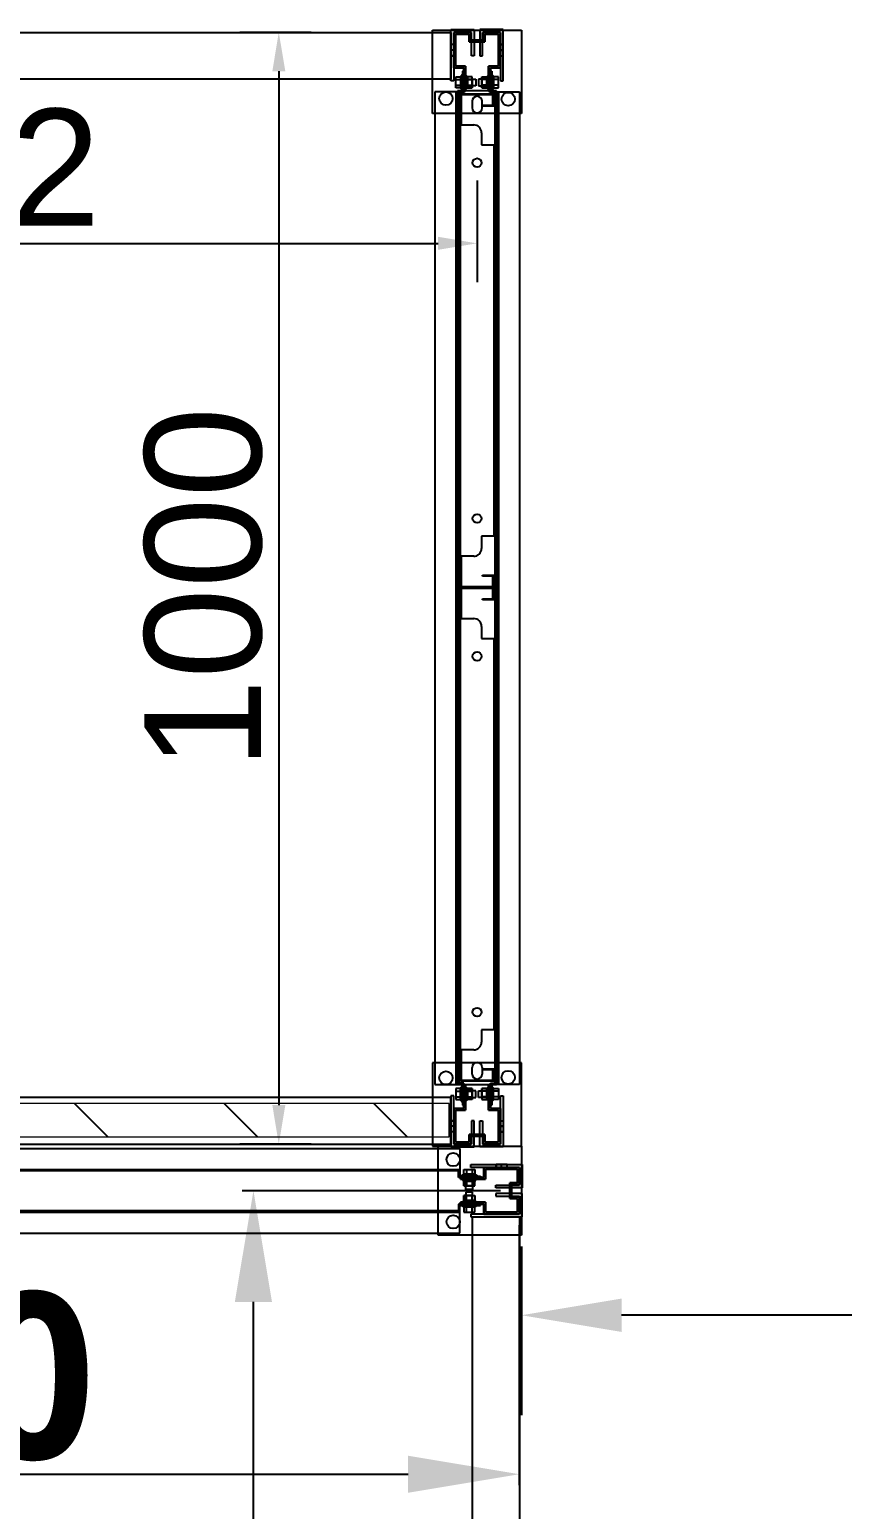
# Model space of a CAD drawing. Header units: millimetres. Extents: x 15382 to 37298, y 7351 to 31127.
# Drawn here: x 29121 to 29852, y 23064 to 24395 of the extents above; entities that cross this region are included whole.
import ezdxf

# ---------------------------------------------------------------- set-up
doc = ezdxf.new("R2010")
doc.units = ezdxf.units.MM
doc.layers.add('10', color=40, linetype='Continuous', lineweight=0)
for name, color, linetype in [('111', 7, 'Continuous'), ('113', 3, 'Continuous'), ('114', 6, 'Continuous'), ('115', 30, 'Continuous'), ('116', 12, 'Continuous'), ('444-2', 5, 'Continuous'), ('544-1', 40, 'Continuous'), ('6', 7, 'Continuous'), ('M40', 3, 'Continuous'), ('M6', 7, 'Continuous'), ('标注', 7, 'Continuous'), ('標註', 252, 'Continuous')]:
    doc.layers.add(name, color=color, linetype=linetype)
doc.styles.get("Standard").update_dxf_attribs({"font": 'arial.ttf'})
doc.styles.add('黑體', font='')
doc.styles.get('黑體').set_extended_font_data('Microsoft JhengHei', bold=True)
doc.dimstyles.new('ISO-25', dxfattribs={"dimtxt": 2.5, "dimasz": 2.5, "dimexe": 1.25, "dimexo": 0.625, "dimtad": 1, "dimtxsty": 'Standard', "dimcen": 2.5, "dimadec": 0, "dimazin": 0, "dimtfac": 1, "dimtmove": 0, "dimatfit": 3, "dimfxl": 1, "dimarcsym": 0})

# ---------------------------------------------------------------- blocks, each defined once
blk = doc.blocks.new('*D52')
at = {"layer": 'Defpoints', "color": 0, "transparency": 16777216}
for p in [(28361, 23329.6), (29561, 23329.6), (29561, 23095.6)]:
    blk.add_point(p, dxfattribs=at)
at = {"layer": '標註', "color": 0, "lineweight": -2, "transparency": 16777216}
for p, q in [((28361, 23319.6), (28361, 23085.6)), ((29561, 23319.6), (29561, 23085.6)), ((28461, 23095.6), (29461, 23095.6))]:
    blk.add_line(p, q, dxfattribs=at)
at = {"layer": '標註', "color": 0, "transparency": 16777216}
for points in [[(28461, 23112.2), (28461, 23078.9), (28361, 23095.6)], [(29461, 23112.2), (29461, 23078.9), (29561, 23095.6)]]:
    blk.add_solid(points, dxfattribs=at)
at = {"layer": '標註', "color": 251, "transparency": 16777216, "insert": (28956.4, 23183.3), "char_height": 150, "attachment_point": 5, "style": '黑體'}
blk.add_mtext('1200', dxfattribs=at)
blk = doc.blocks.new('*D53')
at = {"layer": 'Defpoints', "color": 0, "transparency": 16777216}
for p in [(29321.9, 23350.6), (29554, 23350.6), (29554, 21558.6)]:
    blk.add_point(p, dxfattribs=at)
at = {"layer": '標註', "color": 0, "lineweight": -2, "transparency": 16777216}
for p, q in [((29544, 23350.6), (29311.9, 23350.6)), ((29321.9, 21658.6), (29321.9, 23250.6)), ((29544, 21558.6), (29311.9, 21558.6))]:
    blk.add_line(p, q, dxfattribs=at)
at = {"layer": '標註', "color": 0, "transparency": 16777216}
for points in [[(29305.2, 23250.6), (29338.6, 23250.6), (29321.9, 23350.6)], [(29305.2, 21658.6), (29338.6, 21658.6), (29321.9, 21558.6)]]:
    blk.add_solid(points, dxfattribs=at)
at = {"layer": '標註', "color": 251, "transparency": 16777216, "insert": (29234.1, 22503.6), "char_height": 150, "attachment_point": 5, "rotation": 90, "style": '黑體'}
blk.add_mtext('1792', dxfattribs=at)
blk = doc.blocks.new('*D119')
at = {"layer": 'Defpoints', "color": 0, "transparency": 16777216}
for p in [(29380.9, 24392.6), (29344.7, 23392.6), (29380.9, 23392.6)]:
    blk.add_point(p, dxfattribs=at)
at = {"layer": '標註', "color": 0, "lineweight": -2, "transparency": 16777216}
for p, q in [((29373.9, 24392.6), (29309.7, 24392.6)), ((29344.7, 24357.6), (29344.7, 23427.6)), ((29373.9, 23392.6), (29309.7, 23392.6))]:
    blk.add_line(p, q, dxfattribs=at)
at = {"layer": '標註', "color": 0, "transparency": 16777216}
for points in [[(29338.9, 24357.6), (29350.6, 24357.6), (29344.7, 24392.6)], [(29338.9, 23427.6), (29350.6, 23427.6), (29344.7, 23392.6)]]:
    blk.add_solid(points, dxfattribs=at)
at = {"layer": '標註', "color": 0, "transparency": 16777216, "insert": (29277.1, 23892.6), "char_height": 105, "attachment_point": 5, "rotation": 90}
blk.add_mtext('1000', dxfattribs=at)
blk = doc.blocks.new('*D120')
at = {"layer": 'Defpoints', "color": 0, "transparency": 16777216}
for p in [(28601, 24266.4), (29523, 24266.4), (29523, 24202.8)]:
    blk.add_point(p, dxfattribs=at)
at = {"layer": '標註', "color": 0, "lineweight": -2, "transparency": 16777216}
for p, q in [((28601, 24259.4), (28601, 24167.8)), ((29523, 24259.4), (29523, 24167.8)), ((28636, 24202.8), (29488, 24202.8))]:
    blk.add_line(p, q, dxfattribs=at)
at = {"layer": '標註', "color": 0, "transparency": 16777216}
for points in [[(28636, 24208.7), (28636, 24197), (28601, 24202.8)], [(29488, 24208.7), (29488, 24197), (29523, 24202.8)]]:
    blk.add_solid(points, dxfattribs=at)
at = {"layer": '標註', "color": 0, "transparency": 16777216, "insert": (29062, 24270.5), "char_height": 105, "attachment_point": 5}
blk.add_mtext('922', dxfattribs=at)

msp = doc.modelspace()

# ---------------------------------------------------------------- linework, layer by layer
at = {"layer": '10'}
for p, q in [((29498.049, 23429.065), (28628.049, 23429.065)), ((29498.049, 23399.065), (29498.049, 23429.065)), ((28628.049, 23399.065), (29498.049, 23399.065))]:
    msp.add_line(p, q, dxfattribs=at)
at = {"layer": '111'}
for p, q in [((29540.649, 24340.065), (29505.449, 24340.065)), ((29505.449, 24340.065), (29505.449, 23446.065)), ((29523.049, 24335.065), (29523.049, 24335.065)), ((29540.649, 23446.065), (29540.649, 24340.065)), ((29518.549, 24330.565), (29518.549, 24324.565)), ((29523.049, 24320.065), (29523.049, 24320.065)), ((29527.549, 24324.565), (29527.549, 24330.565)), ((29518.549, 23455.565), (29518.549, 23461.565)), ((29523.049, 23466.065), (29523.049, 23466.065)), ((29527.549, 23461.565), (29527.549, 23455.565)), ((29505.449, 23446.065), (29540.649, 23446.065)), ((29523.049, 23451.065), (29523.049, 23451.065))]:
    msp.add_line(p, q, dxfattribs=at)
for centre, start, end in [((29523.049, 24330.565), 90, 180), ((29523.049, 24330.565), 0, 90), ((29523.049, 24324.565), 180, 270), ((29523.049, 24324.565), 270, 0), ((29523.049, 23461.565), 90, 180), ((29523.049, 23455.565), 180, 270), ((29523.049, 23461.565), 0, 90), ((29523.049, 23455.565), 270, 0)]:
    msp.add_arc(centre, 4.5, start, end, dxfattribs=at)
at = {"layer": '113'}
for p, q in [((29483.049, 24319.565), (29483.049, 24394.565)), ((29483.049, 24394.565), (29563.049, 24394.565)), ((29563.049, 24394.565), (29563.049, 24319.565)), ((29563.049, 24319.565), (29483.049, 24319.565)), ((29563.049, 23465.565), (29483.049, 23465.565)), ((29483.049, 23465.565), (29483.049, 23390.565)), ((29563.049, 23390.565), (29563.049, 23465.565)), ((29483.049, 23390.565), (29563.049, 23390.565)), ((29488.049, 23310.565), (29488.049, 23390.565)), ((29488.049, 23390.565), (29563.049, 23390.565)), ((29563.049, 23390.565), (29563.049, 23310.565)), ((29563.049, 23310.565), (29488.049, 23310.565))]:
    msp.add_line(p, q, dxfattribs=at)
at = {"layer": '113', "lineweight": -3}
for centre in [(29495.049, 24333.065), (29551.049, 24332.565), (29495.049, 23452.065), (29551.049, 23452.565), (29501.549, 23378.565), (29501.549, 23322.565)]:
    msp.add_circle(centre, 6, dxfattribs=at)
at = {"layer": '114'}
for points in [[(29499.549, 24350.565), (28624.549, 24350.565), (28624.549, 24392.565), (29499.549, 24392.565)], [(29499.549, 23434.565), (28624.549, 23434.565), (28624.549, 23392.565), (29499.549, 23392.565)], [(29519.049, 21582.065), (29519.049, 23327.065), (29561.049, 23327.065), (29561.049, 21582.065)]]:
    msp.add_lwpolyline(points, close=True, dxfattribs=at)
at = {"layer": '115'}
for p, q in [((29511.049, 24357.565), (29509.849, 24357.565)), ((29509.849, 24357.565), (29509.849, 24339.065)), ((29511.049, 24357.565), (29509.849, 24357.565)), ((29509.849, 24357.565), (29509.849, 24339.065)), ((29511.049, 24337.865), (29511.049, 24357.565)), ((29511.049, 24337.865), (29511.049, 24357.565)), ((29535.049, 24337.865), (29535.049, 24357.565)), ((29535.049, 24357.565), (29536.249, 24357.565)), ((29535.049, 24337.865), (29535.049, 24357.565)), ((29535.049, 24357.565), (29536.249, 24357.565)), ((29536.249, 24357.565), (29536.249, 24339.065)), ((29536.249, 24357.565), (29536.249, 24339.065)), ((29509.849, 24339.065), (29485.049, 24339.065)), ((29485.049, 24339.065), (29485.049, 23446.065)), ((29509.849, 24339.065), (29503.849, 24339.065)), ((29503.849, 24339.065), (29503.849, 23446.065)), ((29505.049, 23447.265), (29505.049, 24337.865)), ((29505.049, 24337.865), (29511.049, 24337.865)), ((29505.049, 23447.265), (29505.049, 24337.865)), ((29505.049, 24337.865), (29511.049, 24337.865)), ((29541.049, 24337.865), (29535.049, 24337.865)), ((29541.049, 24337.865), (29535.049, 24337.865)), ((29536.249, 24339.065), (29542.249, 24339.065)), ((29536.249, 24339.065), (29561.049, 24339.065)), ((29541.049, 23447.265), (29541.049, 24337.865)), ((29541.049, 23447.265), (29541.049, 24337.865)), ((29542.249, 24339.065), (29542.249, 23446.065)), ((29561.049, 24339.065), (29561.049, 23446.065)), ((29485.049, 23446.065), (29509.849, 23446.065)), ((29503.849, 23446.065), (29509.849, 23446.065)), ((29511.049, 23447.265), (29505.049, 23447.265)), ((29511.049, 23447.265), (29505.049, 23447.265)), ((29509.849, 23446.065), (29509.849, 23427.565)), ((29509.849, 23446.065), (29509.849, 23427.565)), ((29511.049, 23427.565), (29511.049, 23447.265)), ((29511.049, 23427.565), (29511.049, 23447.265)), ((29535.049, 23427.565), (29535.049, 23447.265)), ((29535.049, 23447.265), (29541.049, 23447.265)), ((29535.049, 23427.565), (29535.049, 23447.265)), ((29535.049, 23447.265), (29541.049, 23447.265)), ((29536.249, 23446.065), (29536.249, 23427.565)), ((29542.249, 23446.065), (29536.249, 23446.065)), ((29536.249, 23446.065), (29536.249, 23427.565)), ((29561.049, 23446.065), (29536.249, 23446.065)), ((29509.849, 23427.565), (29511.049, 23427.565)), ((29509.849, 23427.565), (29511.049, 23427.565)), ((29536.249, 23427.565), (29535.049, 23427.565)), ((29536.249, 23427.565), (29535.049, 23427.565)), ((28414.549, 23388.565), (29507.549, 23388.565)), ((29507.549, 23388.565), (29507.549, 23363.765)), ((28414.549, 23369.765), (29507.549, 23369.765)), ((29506.349, 23368.565), (28415.749, 23368.565)), ((29506.349, 23368.565), (28415.749, 23368.565)), ((29506.349, 23362.565), (29506.349, 23368.565)), ((29506.349, 23362.565), (29506.349, 23368.565)), ((29526.049, 23362.565), (29506.349, 23362.565)), ((29526.049, 23362.565), (29506.349, 23362.565)), ((29507.549, 23369.765), (29507.549, 23363.765)), ((29507.549, 23363.765), (29526.049, 23363.765)), ((29507.549, 23363.765), (29526.049, 23363.765)), ((29526.049, 23363.765), (29526.049, 23362.565)), ((29526.049, 23363.765), (29526.049, 23362.565)), ((29526.049, 23338.565), (29506.349, 23338.565)), ((29506.349, 23338.565), (29506.349, 23332.565)), ((29526.049, 23338.565), (29506.349, 23338.565)), ((29506.349, 23338.565), (29506.349, 23332.565)), ((29507.549, 23337.365), (29526.049, 23337.365)), ((29507.549, 23331.365), (29507.549, 23337.365)), ((29507.549, 23337.365), (29526.049, 23337.365)), ((29507.549, 23312.565), (29507.549, 23337.365)), ((29526.049, 23337.365), (29526.049, 23338.565)), ((29526.049, 23337.365), (29526.049, 23338.565)), ((28414.549, 23331.365), (29507.549, 23331.365)), ((29506.349, 23332.565), (28415.749, 23332.565)), ((29506.349, 23332.565), (28415.749, 23332.565)), ((28414.549, 23312.565), (29507.549, 23312.565))]:
    msp.add_line(p, q, dxfattribs=at)
at = {"layer": '115', "lineweight": -3}
for p, q in [((29509.849, 24351.065), (29509.849, 24344.065)), ((29511.049, 24351.065), (29509.849, 24351.065)), ((29509.849, 24347.565), (29509.849, 24344.065)), ((29511.049, 24347.565), (29509.849, 24347.565)), ((29511.049, 24344.065), (29511.049, 24351.065)), ((29511.049, 24344.065), (29511.049, 24347.565)), ((29535.049, 24344.065), (29535.049, 24351.065)), ((29535.049, 24351.065), (29536.249, 24351.065)), ((29535.049, 24344.065), (29535.049, 24347.565)), ((29535.049, 24347.565), (29536.249, 24347.565)), ((29536.249, 24351.065), (29536.249, 24344.065)), ((29536.249, 24347.565), (29536.249, 24344.065)), ((29509.849, 24344.065), (29511.049, 24344.065)), ((29509.849, 24344.065), (29511.049, 24344.065)), ((29536.249, 24344.065), (29535.049, 24344.065)), ((29536.249, 24344.065), (29535.049, 24344.065)), ((29509.849, 23434.065), (29509.849, 23441.065)), ((29509.849, 23441.065), (29511.049, 23441.065)), ((29509.849, 23437.565), (29509.849, 23441.065)), ((29509.849, 23441.065), (29511.049, 23441.065)), ((29511.049, 23437.565), (29509.849, 23437.565)), ((29511.049, 23434.065), (29509.849, 23434.065)), ((29511.049, 23441.065), (29511.049, 23434.065)), ((29511.049, 23441.065), (29511.049, 23437.565)), ((29536.249, 23441.065), (29535.049, 23441.065)), ((29535.049, 23441.065), (29535.049, 23434.065)), ((29536.249, 23441.065), (29535.049, 23441.065)), ((29535.049, 23441.065), (29535.049, 23437.565)), ((29535.049, 23437.565), (29536.249, 23437.565)), ((29535.049, 23434.065), (29536.249, 23434.065)), ((29536.249, 23434.065), (29536.249, 23441.065)), ((29536.249, 23437.565), (29536.249, 23441.065)), ((29519.549, 23363.765), (29512.549, 23363.765)), ((29512.549, 23363.765), (29512.549, 23362.565)), ((29516.049, 23363.765), (29512.549, 23363.765)), ((29512.549, 23363.765), (29512.549, 23362.565)), ((29512.549, 23362.565), (29519.549, 23362.565)), ((29512.549, 23362.565), (29516.049, 23362.565)), ((29516.049, 23362.565), (29516.049, 23363.765)), ((29519.549, 23362.565), (29519.549, 23363.765)), ((29512.549, 23337.365), (29512.549, 23338.565)), ((29512.549, 23338.565), (29519.549, 23338.565)), ((29512.549, 23337.365), (29512.549, 23338.565)), ((29512.549, 23338.565), (29516.049, 23338.565)), ((29519.549, 23337.365), (29512.549, 23337.365)), ((29516.049, 23337.365), (29512.549, 23337.365)), ((29516.049, 23338.565), (29516.049, 23337.365)), ((29519.549, 23338.565), (29519.549, 23337.365))]:
    msp.add_line(p, q, dxfattribs=at)
at = {"layer": '116'}
for p, q in [((29499.549, 24349.065), (29499.549, 24395.065)), ((29499.549, 24395.065), (29519.049, 24395.065)), ((29518.049, 24392.565), (29502.049, 24392.565)), ((29502.049, 24392.565), (29502.049, 24349.065)), ((29518.049, 24395.065), (29520.549, 24395.065)), ((29518.049, 24371.565), (29518.049, 24392.565)), ((29520.549, 24395.065), (29520.549, 24371.565)), ((29528.049, 24395.065), (29525.549, 24395.065)), ((29525.549, 24395.065), (29525.549, 24371.565)), ((29546.549, 24395.065), (29527.049, 24395.065)), ((29528.049, 24371.565), (29528.049, 24392.565)), ((29528.049, 24392.565), (29544.049, 24392.565)), ((29544.049, 24392.565), (29544.049, 24349.065)), ((29546.549, 24349.065), (29546.549, 24395.065)), ((29502.049, 24381.543), (29499.549, 24381.543)), ((29502.049, 24376.565), (29499.549, 24376.565)), ((29544.049, 24381.543), (29546.549, 24381.543)), ((29544.049, 24376.565), (29546.549, 24376.565)), ((29502.049, 24371.587), (29499.549, 24371.587)), ((29520.549, 24371.565), (29518.049, 24371.565)), ((29525.549, 24371.565), (29528.049, 24371.565)), ((29544.049, 24371.587), (29546.549, 24371.587)), ((29502.049, 24349.065), (29499.549, 24349.065)), ((29544.049, 24349.065), (29546.549, 24349.065)), ((29502.049, 23436.065), (29499.549, 23436.065)), ((29499.549, 23436.065), (29499.549, 23390.065)), ((29502.049, 23392.565), (29502.049, 23436.065)), ((29544.049, 23392.565), (29544.049, 23436.065)), ((29544.049, 23436.065), (29546.549, 23436.065)), ((29546.549, 23436.065), (29546.549, 23390.065)), ((29502.049, 23413.543), (29499.549, 23413.543)), ((29502.049, 23408.565), (29499.549, 23408.565)), ((29502.049, 23403.587), (29499.549, 23403.587)), ((29520.549, 23413.565), (29518.049, 23413.565)), ((29518.049, 23413.565), (29518.049, 23392.565)), ((29520.549, 23390.065), (29520.549, 23413.565)), ((29525.549, 23390.065), (29525.549, 23413.565)), ((29525.549, 23413.565), (29528.049, 23413.565)), ((29528.049, 23413.565), (29528.049, 23392.565)), ((29544.049, 23413.543), (29546.549, 23413.543)), ((29544.049, 23408.565), (29546.549, 23408.565)), ((29544.049, 23403.587), (29546.549, 23403.587)), ((29499.549, 23390.065), (29519.049, 23390.065)), ((29518.049, 23392.565), (29502.049, 23392.565)), ((29518.049, 23390.065), (29520.549, 23390.065)), ((29528.049, 23390.065), (29525.549, 23390.065)), ((29546.549, 23390.065), (29527.049, 23390.065)), ((29528.049, 23392.565), (29544.049, 23392.565)), ((29517.549, 23371.565), (29517.549, 23374.065)), ((29517.549, 23374.065), (29563.549, 23374.065)), ((29561.049, 23371.565), (29517.549, 23371.565)), ((29540.071, 23371.565), (29540.071, 23374.065)), ((29545.049, 23371.565), (29545.049, 23374.065)), ((29550.027, 23371.565), (29550.027, 23374.065)), ((29561.049, 23355.565), (29561.049, 23371.565)), ((29563.549, 23374.065), (29563.549, 23354.565)), ((29540.049, 23353.065), (29540.049, 23355.565)), ((29540.049, 23355.565), (29561.049, 23355.565)), ((29563.549, 23353.065), (29540.049, 23353.065)), ((29563.549, 23348.065), (29540.049, 23348.065)), ((29540.049, 23348.065), (29540.049, 23345.565)), ((29563.549, 23355.565), (29563.549, 23353.065)), ((29563.549, 23345.565), (29563.549, 23348.065)), ((29540.049, 23345.565), (29561.049, 23345.565)), ((29561.049, 23345.565), (29561.049, 23329.565)), ((29563.549, 23327.065), (29563.549, 23346.565)), ((29561.049, 23329.565), (29517.549, 23329.565)), ((29517.549, 23329.565), (29517.549, 23327.065)), ((29517.549, 23327.065), (29563.549, 23327.065))]:
    msp.add_line(p, q, dxfattribs=at)
at = {"layer": '116', "lineweight": -3}
for p, q in [((29499.549, 24381.543), (29499.549, 24371.587)), ((29502.049, 24381.543), (29499.549, 24381.543)), ((29499.549, 24376.565), (29499.549, 24371.587)), ((29502.049, 24376.565), (29499.549, 24376.565)), ((29502.049, 24371.587), (29502.049, 24381.543)), ((29502.049, 24371.587), (29502.049, 24376.565)), ((29544.049, 24381.543), (29544.049, 24371.587)), ((29546.549, 24381.543), (29544.049, 24381.543)), ((29544.049, 24376.565), (29544.049, 24371.587)), ((29546.549, 24376.565), (29544.049, 24376.565)), ((29546.549, 24371.587), (29546.549, 24381.543)), ((29546.549, 24371.587), (29546.549, 24376.565)), ((29499.549, 24371.587), (29502.049, 24371.587)), ((29499.549, 24371.587), (29502.049, 24371.587)), ((29544.049, 24371.587), (29546.549, 24371.587)), ((29544.049, 24371.587), (29546.549, 24371.587)), ((29499.549, 23403.587), (29499.549, 23413.543)), ((29499.549, 23413.543), (29502.049, 23413.543)), ((29499.549, 23408.565), (29499.549, 23413.543)), ((29499.549, 23413.543), (29502.049, 23413.543)), ((29502.049, 23408.565), (29499.549, 23408.565)), ((29502.049, 23403.587), (29499.549, 23403.587)), ((29502.049, 23413.543), (29502.049, 23403.587)), ((29502.049, 23413.543), (29502.049, 23408.565)), ((29544.049, 23408.565), (29544.049, 23413.543)), ((29544.049, 23413.543), (29546.549, 23413.543)), ((29544.049, 23403.587), (29544.049, 23413.543)), ((29544.049, 23413.543), (29546.549, 23413.543)), ((29546.549, 23408.565), (29544.049, 23408.565)), ((29546.549, 23403.587), (29544.049, 23403.587)), ((29546.549, 23413.543), (29546.549, 23408.565)), ((29546.549, 23413.543), (29546.549, 23403.587)), ((29550.027, 23374.065), (29540.071, 23374.065)), ((29540.071, 23374.065), (29540.071, 23371.565)), ((29545.049, 23374.065), (29540.071, 23374.065)), ((29540.071, 23374.065), (29540.071, 23371.565)), ((29540.071, 23371.565), (29550.027, 23371.565)), ((29540.071, 23371.565), (29545.049, 23371.565)), ((29545.049, 23371.565), (29545.049, 23374.065)), ((29550.027, 23371.565), (29550.027, 23374.065))]:
    msp.add_line(p, q, dxfattribs=at)
at = {"layer": '444-2'}
for p, q in [((29508.049, 23893.265), (29508.049, 24337.265)), ((29508.049, 24337.265), (29538.049, 24337.265)), ((29537.249, 24336.465), (29508.849, 24336.465)), ((29508.849, 24336.465), (29508.849, 24309.265)), ((29537.249, 24327.065), (29537.249, 24336.465)), ((29538.049, 24337.265), (29538.049, 24326.265)), ((29528.049, 24326.265), (29528.049, 24327.065)), ((29528.049, 24327.065), (29537.249, 24327.065)), ((29538.049, 24326.265), (29528.049, 24326.265)), ((29508.849, 24309.265), (29520.049, 24309.265)), ((29527.049, 24302.265), (29527.049, 24291.265)), ((29527.049, 24291.265), (29538.049, 24291.265)), ((29538.049, 24291.265), (29538.049, 23939.265)), ((29538.049, 23939.265), (29527.049, 23939.265)), ((29527.049, 23939.265), (29527.049, 23928.265)), ((29520.049, 23921.265), (29508.849, 23921.265)), ((29508.849, 23921.265), (29508.849, 23894.065)), ((29508.049, 23893.265), (29508.049, 23894.065)), ((29508.849, 23894.065), (29537.249, 23894.065)), ((29528.049, 23903.465), (29528.049, 23904.265)), ((29528.049, 23904.265), (29538.049, 23904.265)), ((29537.249, 23903.465), (29528.049, 23903.465)), ((29537.249, 23894.065), (29537.249, 23903.465)), ((29538.049, 23904.265), (29538.049, 23893.265)), ((29508.049, 23449.265), (29508.049, 23893.265)), ((29508.049, 23893.265), (29538.049, 23893.265)), ((29508.849, 23893.265), (29508.049, 23893.265)), ((29538.049, 23893.265), (29508.049, 23893.265)), ((29537.249, 23892.465), (29508.849, 23892.465)), ((29508.849, 23892.465), (29508.849, 23865.265)), ((29528.049, 23882.265), (29528.049, 23883.065)), ((29528.049, 23883.065), (29537.249, 23883.065)), ((29538.049, 23882.265), (29528.049, 23882.265)), ((29537.249, 23883.065), (29537.249, 23892.465)), ((29538.049, 23893.265), (29538.049, 23882.265)), ((29508.849, 23865.265), (29520.049, 23865.265)), ((29527.049, 23858.265), (29527.049, 23847.265)), ((29527.049, 23847.265), (29538.049, 23847.265)), ((29538.049, 23847.265), (29538.049, 23495.265)), ((29538.049, 23495.265), (29527.049, 23495.265)), ((29527.049, 23495.265), (29527.049, 23484.265)), ((29520.049, 23477.265), (29508.849, 23477.265)), ((29508.849, 23477.265), (29508.849, 23450.065)), ((29528.049, 23459.465), (29528.049, 23460.265)), ((29528.049, 23460.265), (29538.049, 23460.265)), ((29537.249, 23459.465), (29528.049, 23459.465)), ((29537.249, 23450.065), (29537.249, 23459.465)), ((29538.049, 23460.265), (29538.049, 23449.265)), ((29508.049, 23449.265), (29508.049, 23450.065)), ((29508.849, 23449.265), (29508.049, 23449.265)), ((29538.049, 23449.265), (29508.049, 23449.265)), ((29508.849, 23450.065), (29537.249, 23450.065))]:
    msp.add_line(p, q, dxfattribs=at)
for centre in [(29523.049, 24275.265), (29523.049, 23955.265), (29523.049, 23831.265), (29523.049, 23511.265)]:
    msp.add_circle(centre, 4, dxfattribs=at)
for centre, start, end in [((29520.049, 24302.265), 0, 90), ((29520.049, 23928.265), 270, 0), ((29520.049, 23858.265), 0, 90), ((29520.049, 23484.265), 270, 0)]:
    msp.add_arc(centre, 7, start, end, dxfattribs=at)
at = {"layer": '544-1', "linetype": 'Continuous'}
for p, q in [((29190.871, 23399.065), (29160.871, 23429.065)), ((29325.575, 23399.065), (29295.575, 23429.065)), ((29460.279, 23399.065), (29430.279, 23429.065))]:
    msp.add_line(p, q, dxfattribs=at)
at = {"layer": '6'}
for p, q in [((29507.049, 24340.065), (29505.449, 24340.065)), ((29505.449, 24340.065), (29505.449, 23446.065)), ((29507.049, 23446.065), (29507.049, 24340.065)), ((29540.649, 24340.065), (29539.049, 24340.065)), ((29539.049, 24340.065), (29539.049, 23446.065)), ((29540.649, 23446.065), (29540.649, 24340.065)), ((29505.449, 23446.065), (29507.049, 23446.065)), ((29539.049, 23446.065), (29540.649, 23446.065))]:
    msp.add_line(p, q, dxfattribs=at)
at = {"layer": 'M40'}
for p, q in [((29502.049, 24360.565), (29502.049, 24392.565)), ((29502.049, 24392.565), (29517.549, 24392.565)), ((29517.549, 24392.565), (29502.049, 24392.565)), ((29502.049, 24392.565), (29502.049, 24360.565)), ((29515.949, 24390.965), (29503.649, 24390.965)), ((29503.649, 24390.965), (29503.649, 24362.165)), ((29503.649, 24362.165), (29503.649, 24390.965)), ((29503.649, 24390.965), (29515.949, 24390.965)), ((29515.949, 24383.965), (29515.949, 24390.965)), ((29515.949, 24390.965), (29515.949, 24383.965)), ((29517.549, 24392.565), (29517.549, 24385.565)), ((29517.549, 24385.565), (29517.549, 24392.565)), ((29528.549, 24385.565), (29528.549, 24392.565)), ((29528.549, 24392.565), (29544.049, 24392.565)), ((29544.049, 24392.565), (29528.549, 24392.565)), ((29528.549, 24392.565), (29528.549, 24385.565)), ((29542.449, 24390.965), (29530.149, 24390.965)), ((29530.149, 24390.965), (29530.149, 24383.965)), ((29530.149, 24383.965), (29530.149, 24390.965)), ((29530.149, 24390.965), (29542.449, 24390.965)), ((29542.449, 24362.165), (29542.449, 24390.965)), ((29542.449, 24390.965), (29542.449, 24362.165)), ((29544.049, 24392.565), (29544.049, 24360.565)), ((29544.049, 24360.565), (29544.049, 24392.565)), ((29503.649, 24379.815), (29502.049, 24379.815)), ((29503.649, 24376.565), (29502.049, 24376.565)), ((29503.649, 24373.315), (29502.049, 24373.315)), ((29530.149, 24383.965), (29515.949, 24383.965)), ((29515.949, 24383.965), (29530.149, 24383.965)), ((29517.549, 24385.565), (29528.549, 24385.565)), ((29528.549, 24385.565), (29517.549, 24385.565)), ((29528.549, 24385.565), (29528.549, 24383.965)), ((29511.049, 24360.565), (29502.049, 24360.565)), ((29502.049, 24360.565), (29511.049, 24360.565)), ((29503.649, 24362.165), (29512.649, 24362.165)), ((29512.649, 24362.165), (29503.649, 24362.165)), ((29511.049, 24362.165), (29512.649, 24362.165)), ((29511.049, 24339.565), (29511.049, 24360.565)), ((29511.049, 24360.565), (29511.049, 24339.565)), ((29512.649, 24362.165), (29512.649, 24339.565)), ((29512.649, 24362.165), (29512.649, 24360.565)), ((29512.649, 24339.565), (29512.649, 24362.165)), ((29533.449, 24339.565), (29533.449, 24362.165)), ((29533.449, 24362.165), (29542.449, 24362.165)), ((29535.049, 24362.165), (29533.449, 24362.165)), ((29533.449, 24362.165), (29533.449, 24339.565)), ((29542.449, 24362.165), (29533.449, 24362.165)), ((29533.449, 24362.165), (29533.449, 24360.565)), ((29544.049, 24360.565), (29535.049, 24360.565)), ((29535.049, 24360.565), (29535.049, 24339.565)), ((29535.049, 24339.565), (29535.049, 24360.565)), ((29535.049, 24360.565), (29544.049, 24360.565)), ((29511.049, 24351.065), (29512.649, 24351.065)), ((29511.049, 24347.565), (29512.649, 24347.565)), ((29533.449, 24351.065), (29535.049, 24351.065)), ((29533.449, 24347.565), (29535.049, 24347.565)), ((29511.049, 24344.065), (29512.649, 24344.065)), ((29512.649, 24339.565), (29511.049, 24339.565)), ((29511.049, 24339.565), (29512.649, 24339.565)), ((29533.449, 24344.065), (29535.049, 24344.065)), ((29535.049, 24339.565), (29533.449, 24339.565)), ((29533.449, 24339.565), (29535.049, 24339.565)), ((29512.649, 23445.565), (29511.049, 23445.565)), ((29511.049, 23445.565), (29511.049, 23424.565)), ((29511.049, 23424.565), (29511.049, 23445.565)), ((29511.049, 23445.565), (29512.649, 23445.565)), ((29512.649, 23422.965), (29512.649, 23445.565)), ((29512.649, 23445.565), (29512.649, 23422.965)), ((29535.049, 23445.565), (29533.449, 23445.565)), ((29533.449, 23445.565), (29533.449, 23422.965)), ((29533.449, 23422.965), (29533.449, 23445.565)), ((29533.449, 23445.565), (29535.049, 23445.565)), ((29535.049, 23424.565), (29535.049, 23445.565)), ((29535.049, 23445.565), (29535.049, 23424.565)), ((29511.049, 23441.065), (29512.649, 23441.065)), ((29511.049, 23437.565), (29512.649, 23437.565)), ((29511.049, 23434.065), (29512.649, 23434.065)), ((29533.449, 23441.065), (29535.049, 23441.065)), ((29533.449, 23437.565), (29535.049, 23437.565)), ((29533.449, 23434.065), (29535.049, 23434.065)), ((29511.049, 23424.565), (29502.049, 23424.565)), ((29502.049, 23424.565), (29502.049, 23392.565)), ((29502.049, 23392.565), (29502.049, 23424.565)), ((29502.049, 23424.565), (29511.049, 23424.565)), ((29503.649, 23394.165), (29503.649, 23422.965)), ((29503.649, 23422.965), (29512.649, 23422.965)), ((29512.649, 23422.965), (29503.649, 23422.965)), ((29503.649, 23422.965), (29503.649, 23394.165)), ((29511.049, 23422.965), (29512.649, 23422.965)), ((29512.649, 23422.965), (29512.649, 23424.565)), ((29533.449, 23422.965), (29533.449, 23424.565)), ((29533.449, 23422.965), (29542.449, 23422.965)), ((29535.049, 23422.965), (29533.449, 23422.965)), ((29542.449, 23422.965), (29533.449, 23422.965)), ((29544.049, 23424.565), (29535.049, 23424.565)), ((29535.049, 23424.565), (29544.049, 23424.565)), ((29542.449, 23422.965), (29542.449, 23394.165)), ((29542.449, 23394.165), (29542.449, 23422.965)), ((29544.049, 23392.565), (29544.049, 23424.565)), ((29544.049, 23424.565), (29544.049, 23392.565)), ((29503.649, 23411.815), (29502.049, 23411.815)), ((29503.649, 23408.565), (29502.049, 23408.565)), ((29503.649, 23405.315), (29502.049, 23405.315)), ((29502.049, 23392.565), (29517.549, 23392.565)), ((29517.549, 23392.565), (29502.049, 23392.565)), ((29515.949, 23394.165), (29503.649, 23394.165)), ((29503.649, 23394.165), (29515.949, 23394.165)), ((29530.149, 23401.165), (29515.949, 23401.165)), ((29515.949, 23401.165), (29515.949, 23394.165)), ((29515.949, 23394.165), (29515.949, 23401.165)), ((29515.949, 23401.165), (29530.149, 23401.165)), ((29517.549, 23392.565), (29517.549, 23399.565)), ((29517.549, 23399.565), (29528.549, 23399.565)), ((29528.549, 23399.565), (29517.549, 23399.565)), ((29517.549, 23399.565), (29517.549, 23392.565)), ((29528.549, 23399.565), (29528.549, 23401.165)), ((29528.549, 23399.565), (29528.549, 23392.565)), ((29528.549, 23392.565), (29528.549, 23399.565)), ((29528.549, 23392.565), (29544.049, 23392.565)), ((29544.049, 23392.565), (29528.549, 23392.565)), ((29530.149, 23394.165), (29530.149, 23401.165)), ((29530.149, 23401.165), (29530.149, 23394.165)), ((29542.449, 23394.165), (29530.149, 23394.165)), ((29530.149, 23394.165), (29542.449, 23394.165)), ((29508.049, 23360.965), (29508.049, 23362.565)), ((29508.049, 23362.565), (29529.049, 23362.565)), ((29529.049, 23362.565), (29508.049, 23362.565)), ((29508.049, 23362.565), (29508.049, 23360.965)), ((29512.549, 23362.565), (29512.549, 23360.965)), ((29516.049, 23362.565), (29516.049, 23360.965)), ((29519.549, 23362.565), (29519.549, 23360.965)), ((29529.049, 23362.565), (29529.049, 23371.565)), ((29529.049, 23371.565), (29561.049, 23371.565)), ((29561.049, 23371.565), (29529.049, 23371.565)), ((29529.049, 23371.565), (29529.049, 23362.565)), ((29559.449, 23369.965), (29530.649, 23369.965)), ((29530.649, 23369.965), (29530.649, 23360.965)), ((29530.649, 23360.965), (29530.649, 23369.965)), ((29530.649, 23369.965), (29559.449, 23369.965)), ((29530.649, 23362.565), (29530.649, 23360.965)), ((29541.799, 23369.965), (29541.799, 23371.565)), ((29545.049, 23369.965), (29545.049, 23371.565)), ((29548.299, 23369.965), (29548.299, 23371.565)), ((29559.449, 23357.665), (29559.449, 23369.965)), ((29559.449, 23369.965), (29559.449, 23357.665)), ((29561.049, 23371.565), (29561.049, 23356.065)), ((29561.049, 23356.065), (29561.049, 23371.565)), ((29530.649, 23360.965), (29508.049, 23360.965)), ((29508.049, 23360.965), (29530.649, 23360.965)), ((29530.649, 23360.965), (29529.049, 23360.965)), ((29552.449, 23343.465), (29552.449, 23357.665)), ((29552.449, 23357.665), (29559.449, 23357.665)), ((29559.449, 23357.665), (29552.449, 23357.665)), ((29552.449, 23357.665), (29552.449, 23343.465)), ((29561.049, 23356.065), (29554.049, 23356.065)), ((29554.049, 23356.065), (29554.049, 23345.065)), ((29554.049, 23345.065), (29554.049, 23356.065)), ((29554.049, 23356.065), (29561.049, 23356.065)), ((29508.049, 23338.565), (29508.049, 23340.165)), ((29508.049, 23340.165), (29530.649, 23340.165)), ((29530.649, 23340.165), (29508.049, 23340.165)), ((29508.049, 23340.165), (29508.049, 23338.565)), ((29529.049, 23338.565), (29508.049, 23338.565)), ((29508.049, 23338.565), (29529.049, 23338.565)), ((29512.549, 23340.165), (29512.549, 23338.565)), ((29516.049, 23340.165), (29516.049, 23338.565)), ((29519.549, 23340.165), (29519.549, 23338.565)), ((29530.649, 23340.165), (29529.049, 23340.165)), ((29529.049, 23329.565), (29529.049, 23338.565)), ((29529.049, 23338.565), (29529.049, 23329.565)), ((29530.649, 23340.165), (29530.649, 23331.165)), ((29530.649, 23338.565), (29530.649, 23340.165)), ((29530.649, 23331.165), (29530.649, 23340.165)), ((29554.049, 23345.065), (29552.449, 23345.065)), ((29559.449, 23343.465), (29552.449, 23343.465)), ((29552.449, 23343.465), (29559.449, 23343.465)), ((29554.049, 23345.065), (29561.049, 23345.065)), ((29561.049, 23345.065), (29554.049, 23345.065)), ((29559.449, 23331.165), (29559.449, 23343.465)), ((29559.449, 23343.465), (29559.449, 23331.165)), ((29561.049, 23345.065), (29561.049, 23329.565)), ((29561.049, 23329.565), (29561.049, 23345.065)), ((29561.049, 23329.565), (29529.049, 23329.565)), ((29529.049, 23329.565), (29561.049, 23329.565)), ((29530.649, 23331.165), (29559.449, 23331.165)), ((29559.449, 23331.165), (29530.649, 23331.165))]:
    msp.add_line(p, q, dxfattribs=at)
at = {"layer": 'M40', "lineweight": -3}
for p, q in [((29502.049, 24379.815), (29502.049, 24373.315)), ((29503.649, 24379.815), (29502.049, 24379.815)), ((29502.049, 24376.565), (29502.049, 24373.315)), ((29503.649, 24376.565), (29502.049, 24376.565)), ((29502.049, 24373.315), (29503.649, 24373.315)), ((29502.049, 24373.315), (29503.649, 24373.315)), ((29503.649, 24373.315), (29503.649, 24379.815)), ((29503.649, 24373.315), (29503.649, 24376.565)), ((29517.549, 24383.965), (29517.549, 24385.565)), ((29517.549, 24385.565), (29528.549, 24385.565)), ((29528.549, 24383.965), (29517.549, 24383.965)), ((29528.549, 24385.565), (29523.049, 24385.565)), ((29523.049, 24385.565), (29523.049, 24383.965)), ((29523.049, 24383.965), (29528.549, 24383.965)), ((29528.549, 24385.565), (29528.549, 24383.965)), ((29528.549, 24383.965), (29528.549, 24385.565)), ((29542.449, 24379.815), (29542.449, 24373.315)), ((29544.049, 24379.815), (29542.449, 24379.815)), ((29542.449, 24376.565), (29542.449, 24373.315)), ((29544.049, 24376.565), (29542.449, 24376.565)), ((29542.449, 24373.315), (29544.049, 24373.315)), ((29542.449, 24373.315), (29544.049, 24373.315)), ((29544.049, 24373.315), (29544.049, 24379.815)), ((29544.049, 24373.315), (29544.049, 24376.565)), ((29511.049, 24351.065), (29511.049, 24344.065)), ((29512.649, 24351.065), (29511.049, 24351.065)), ((29511.049, 24347.565), (29511.049, 24344.065)), ((29512.649, 24347.565), (29511.049, 24347.565)), ((29512.649, 24344.065), (29512.649, 24351.065)), ((29512.649, 24344.065), (29512.649, 24347.565)), ((29533.449, 24344.065), (29533.449, 24351.065)), ((29533.449, 24351.065), (29535.049, 24351.065)), ((29533.449, 24344.065), (29533.449, 24347.565)), ((29533.449, 24347.565), (29535.049, 24347.565)), ((29535.049, 24351.065), (29535.049, 24344.065)), ((29535.049, 24347.565), (29535.049, 24344.065)), ((29511.049, 24344.065), (29512.649, 24344.065)), ((29511.049, 24344.065), (29512.649, 24344.065)), ((29535.049, 24344.065), (29533.449, 24344.065)), ((29535.049, 24344.065), (29533.449, 24344.065)), ((29511.049, 23434.065), (29511.049, 23441.065)), ((29511.049, 23441.065), (29512.649, 23441.065)), ((29511.049, 23437.565), (29511.049, 23441.065)), ((29511.049, 23441.065), (29512.649, 23441.065)), ((29512.649, 23437.565), (29511.049, 23437.565)), ((29512.649, 23434.065), (29511.049, 23434.065)), ((29512.649, 23441.065), (29512.649, 23434.065)), ((29512.649, 23441.065), (29512.649, 23437.565)), ((29535.049, 23441.065), (29533.449, 23441.065)), ((29533.449, 23441.065), (29533.449, 23434.065)), ((29535.049, 23441.065), (29533.449, 23441.065)), ((29533.449, 23441.065), (29533.449, 23437.565)), ((29533.449, 23437.565), (29535.049, 23437.565)), ((29533.449, 23434.065), (29535.049, 23434.065)), ((29535.049, 23434.065), (29535.049, 23441.065)), ((29535.049, 23437.565), (29535.049, 23441.065)), ((29502.049, 23405.315), (29502.049, 23411.815)), ((29502.049, 23411.815), (29503.649, 23411.815)), ((29502.049, 23408.565), (29502.049, 23411.815)), ((29502.049, 23411.815), (29503.649, 23411.815)), ((29503.649, 23408.565), (29502.049, 23408.565)), ((29503.649, 23405.315), (29502.049, 23405.315)), ((29503.649, 23411.815), (29503.649, 23405.315)), ((29503.649, 23411.815), (29503.649, 23408.565)), ((29542.449, 23405.315), (29542.449, 23411.815)), ((29542.449, 23411.815), (29544.049, 23411.815)), ((29542.449, 23408.565), (29542.449, 23411.815)), ((29542.449, 23411.815), (29544.049, 23411.815)), ((29544.049, 23408.565), (29542.449, 23408.565)), ((29544.049, 23405.315), (29542.449, 23405.315)), ((29544.049, 23411.815), (29544.049, 23405.315)), ((29544.049, 23411.815), (29544.049, 23408.565)), ((29528.549, 23401.165), (29517.549, 23401.165)), ((29517.549, 23401.165), (29517.549, 23399.565)), ((29517.549, 23399.565), (29528.549, 23399.565)), ((29523.049, 23401.165), (29528.549, 23401.165)), ((29523.049, 23399.565), (29523.049, 23401.165)), ((29528.549, 23399.565), (29523.049, 23399.565)), ((29528.549, 23399.565), (29528.549, 23401.165)), ((29528.549, 23401.165), (29528.549, 23399.565)), ((29519.549, 23362.565), (29512.549, 23362.565)), ((29512.549, 23362.565), (29512.549, 23360.965)), ((29516.049, 23362.565), (29512.549, 23362.565)), ((29512.549, 23362.565), (29512.549, 23360.965)), ((29516.049, 23360.965), (29516.049, 23362.565)), ((29519.549, 23360.965), (29519.549, 23362.565)), ((29548.299, 23371.565), (29541.799, 23371.565)), ((29541.799, 23371.565), (29541.799, 23369.965)), ((29545.049, 23371.565), (29541.799, 23371.565)), ((29541.799, 23371.565), (29541.799, 23369.965)), ((29541.799, 23369.965), (29548.299, 23369.965)), ((29541.799, 23369.965), (29545.049, 23369.965)), ((29545.049, 23369.965), (29545.049, 23371.565)), ((29548.299, 23369.965), (29548.299, 23371.565)), ((29512.549, 23360.965), (29519.549, 23360.965)), ((29512.549, 23360.965), (29516.049, 23360.965)), ((29552.449, 23345.065), (29552.449, 23356.065)), ((29552.449, 23356.065), (29554.049, 23356.065)), ((29552.449, 23350.565), (29552.449, 23345.065)), ((29554.049, 23350.565), (29552.449, 23350.565)), ((29554.049, 23356.065), (29554.049, 23345.065)), ((29554.049, 23345.065), (29554.049, 23350.565)), ((29512.549, 23338.565), (29512.549, 23340.165)), ((29512.549, 23340.165), (29519.549, 23340.165)), ((29512.549, 23338.565), (29512.549, 23340.165)), ((29512.549, 23340.165), (29516.049, 23340.165)), ((29519.549, 23338.565), (29512.549, 23338.565)), ((29516.049, 23338.565), (29512.549, 23338.565)), ((29516.049, 23340.165), (29516.049, 23338.565)), ((29519.549, 23340.165), (29519.549, 23338.565)), ((29554.049, 23345.065), (29552.449, 23345.065)), ((29552.449, 23345.065), (29554.049, 23345.065))]:
    msp.add_line(p, q, dxfattribs=at)
at = {"layer": 'M6'}
for p, q in [((29503.849, 24342.565), (29503.849, 24352.565)), ((29503.849, 24352.565), (29508.149, 24352.565)), ((29503.849, 24342.565), (29503.849, 24352.565)), ((29503.849, 24352.565), (29508.149, 24352.565)), ((29503.849, 24350.065), (29508.149, 24350.065)), ((29508.149, 24352.565), (29509.649, 24354.565)), ((29508.149, 24352.565), (29508.149, 24342.565)), ((29509.649, 24354.565), (29509.849, 24354.565)), ((29509.849, 24354.565), (29509.849, 24350.565)), ((29509.849, 24350.565), (29521.849, 24350.565)), ((29512.849, 24353.565), (29512.649, 24353.565)), ((29512.649, 24353.565), (29512.649, 24341.565)), ((29514.349, 24352.565), (29512.849, 24353.565)), ((29518.649, 24352.565), (29514.349, 24352.565)), ((29514.349, 24352.565), (29514.349, 24342.565)), ((29518.649, 24352.565), (29514.349, 24352.565)), ((29518.649, 24352.565), (29514.349, 24352.565)), ((29514.349, 24352.565), (29514.349, 24345.065)), ((29514.349, 24342.565), (29514.349, 24350.065)), ((29514.349, 24350.065), (29518.649, 24350.065)), ((29518.649, 24342.565), (29518.649, 24352.565)), ((29518.649, 24342.565), (29518.649, 24352.565)), ((29518.649, 24345.065), (29518.649, 24352.565)), ((29518.649, 24350.065), (29518.649, 24342.565)), ((29521.849, 24350.565), (29521.849, 24344.565)), ((29536.249, 24350.565), (29524.249, 24350.565)), ((29524.249, 24350.565), (29524.249, 24344.565)), ((29527.449, 24342.565), (29527.449, 24352.565)), ((29527.449, 24352.565), (29531.749, 24352.565)), ((29527.449, 24342.565), (29527.449, 24352.565)), ((29527.449, 24352.565), (29531.749, 24352.565)), ((29527.449, 24352.565), (29531.749, 24352.565)), ((29527.449, 24345.065), (29527.449, 24352.565)), ((29531.749, 24350.065), (29527.449, 24350.065)), ((29527.449, 24350.065), (29527.449, 24342.565)), ((29531.749, 24352.565), (29533.249, 24353.565)), ((29531.749, 24352.565), (29531.749, 24342.565)), ((29531.749, 24352.565), (29531.749, 24345.065)), ((29531.749, 24342.565), (29531.749, 24350.065)), ((29533.249, 24353.565), (29533.449, 24353.565)), ((29533.449, 24353.565), (29533.449, 24341.565)), ((29536.449, 24354.565), (29536.249, 24354.565)), ((29536.249, 24354.565), (29536.249, 24350.565)), ((29537.949, 24352.565), (29536.449, 24354.565)), ((29542.249, 24352.565), (29537.949, 24352.565)), ((29537.949, 24352.565), (29537.949, 24342.565)), ((29542.249, 24352.565), (29537.949, 24352.565)), ((29542.249, 24350.065), (29537.949, 24350.065)), ((29542.249, 24342.565), (29542.249, 24352.565)), ((29542.249, 24342.565), (29542.249, 24352.565)), ((29503.849, 24345.065), (29508.149, 24345.065)), ((29508.149, 24342.565), (29503.849, 24342.565)), ((29508.149, 24342.565), (29503.849, 24342.565)), ((29509.649, 24340.565), (29508.149, 24342.565)), ((29509.849, 24340.565), (29509.649, 24340.565)), ((29521.849, 24344.565), (29509.849, 24344.565)), ((29509.849, 24344.565), (29509.849, 24340.565)), ((29512.649, 24341.565), (29512.849, 24341.565)), ((29512.849, 24341.565), (29514.349, 24342.565)), ((29514.349, 24345.065), (29518.649, 24345.065)), ((29514.349, 24342.565), (29518.649, 24342.565)), ((29514.349, 24342.565), (29518.649, 24342.565)), ((29518.649, 24342.565), (29514.349, 24342.565)), ((29524.249, 24344.565), (29536.249, 24344.565)), ((29531.749, 24345.065), (29527.449, 24345.065)), ((29531.749, 24342.565), (29527.449, 24342.565)), ((29531.749, 24342.565), (29527.449, 24342.565)), ((29527.449, 24342.565), (29531.749, 24342.565)), ((29533.249, 24341.565), (29531.749, 24342.565)), ((29533.449, 24341.565), (29533.249, 24341.565)), ((29536.249, 24344.565), (29536.249, 24340.565)), ((29536.249, 24340.565), (29536.449, 24340.565)), ((29536.449, 24340.565), (29537.949, 24342.565)), ((29542.249, 24345.065), (29537.949, 24345.065)), ((29537.949, 24342.565), (29542.249, 24342.565)), ((29537.949, 24342.565), (29542.249, 24342.565)), ((29508.149, 23442.565), (29503.849, 23442.565)), ((29503.849, 23442.565), (29503.849, 23432.565)), ((29508.149, 23442.565), (29503.849, 23442.565)), ((29503.849, 23442.565), (29503.849, 23432.565)), ((29509.649, 23444.565), (29508.149, 23442.565)), ((29508.149, 23432.565), (29508.149, 23442.565)), ((29509.849, 23444.565), (29509.649, 23444.565)), ((29509.849, 23440.565), (29509.849, 23444.565)), ((29512.649, 23431.565), (29512.649, 23443.565)), ((29512.649, 23443.565), (29512.849, 23443.565)), ((29512.849, 23443.565), (29514.349, 23442.565)), ((29514.349, 23442.565), (29518.649, 23442.565)), ((29514.349, 23432.565), (29514.349, 23442.565)), ((29514.349, 23442.565), (29518.649, 23442.565)), ((29518.649, 23442.565), (29514.349, 23442.565)), ((29514.349, 23442.565), (29514.349, 23435.065)), ((29518.649, 23442.565), (29518.649, 23432.565)), ((29518.649, 23442.565), (29518.649, 23432.565)), ((29518.649, 23435.065), (29518.649, 23442.565)), ((29531.749, 23442.565), (29527.449, 23442.565)), ((29527.449, 23442.565), (29527.449, 23432.565)), ((29531.749, 23442.565), (29527.449, 23442.565)), ((29527.449, 23442.565), (29527.449, 23432.565)), ((29527.449, 23442.565), (29531.749, 23442.565)), ((29527.449, 23435.065), (29527.449, 23442.565)), ((29533.249, 23443.565), (29531.749, 23442.565)), ((29531.749, 23432.565), (29531.749, 23442.565)), ((29531.749, 23442.565), (29531.749, 23435.065)), ((29533.449, 23443.565), (29533.249, 23443.565)), ((29533.449, 23431.565), (29533.449, 23443.565)), ((29536.249, 23440.565), (29536.249, 23444.565)), ((29536.249, 23444.565), (29536.449, 23444.565)), ((29536.449, 23444.565), (29537.949, 23442.565)), ((29537.949, 23442.565), (29542.249, 23442.565)), ((29537.949, 23432.565), (29537.949, 23442.565)), ((29537.949, 23442.565), (29542.249, 23442.565)), ((29542.249, 23442.565), (29542.249, 23432.565)), ((29542.249, 23442.565), (29542.249, 23432.565)), ((29503.849, 23440.065), (29508.149, 23440.065)), ((29503.849, 23435.065), (29508.149, 23435.065)), ((29503.849, 23432.565), (29508.149, 23432.565)), ((29503.849, 23432.565), (29508.149, 23432.565)), ((29508.149, 23432.565), (29509.649, 23430.565)), ((29509.649, 23430.565), (29509.849, 23430.565)), ((29521.849, 23440.565), (29509.849, 23440.565)), ((29509.849, 23434.565), (29521.849, 23434.565)), ((29509.849, 23430.565), (29509.849, 23434.565)), ((29512.849, 23431.565), (29512.649, 23431.565)), ((29514.349, 23432.565), (29512.849, 23431.565)), ((29514.349, 23432.565), (29514.349, 23440.065)), ((29514.349, 23440.065), (29518.649, 23440.065)), ((29514.349, 23435.065), (29518.649, 23435.065)), ((29518.649, 23432.565), (29514.349, 23432.565)), ((29518.649, 23432.565), (29514.349, 23432.565)), ((29518.649, 23432.565), (29514.349, 23432.565)), ((29518.649, 23440.065), (29518.649, 23432.565)), ((29521.849, 23434.565), (29521.849, 23440.565)), ((29524.249, 23434.565), (29524.249, 23440.565)), ((29524.249, 23440.565), (29536.249, 23440.565)), ((29536.249, 23434.565), (29524.249, 23434.565)), ((29531.749, 23440.065), (29527.449, 23440.065)), ((29527.449, 23440.065), (29527.449, 23432.565)), ((29531.749, 23435.065), (29527.449, 23435.065)), ((29527.449, 23432.565), (29531.749, 23432.565)), ((29527.449, 23432.565), (29531.749, 23432.565)), ((29527.449, 23432.565), (29531.749, 23432.565)), ((29531.749, 23432.565), (29531.749, 23440.065)), ((29531.749, 23432.565), (29533.249, 23431.565)), ((29533.249, 23431.565), (29533.449, 23431.565)), ((29536.249, 23430.565), (29536.249, 23434.565)), ((29536.449, 23430.565), (29536.249, 23430.565)), ((29537.949, 23432.565), (29536.449, 23430.565)), ((29542.249, 23440.065), (29537.949, 23440.065)), ((29542.249, 23435.065), (29537.949, 23435.065)), ((29542.249, 23432.565), (29537.949, 23432.565)), ((29542.249, 23432.565), (29537.949, 23432.565)), ((29509.049, 23363.965), (29511.049, 23365.465)), ((29509.049, 23363.765), (29509.049, 23363.965)), ((29513.049, 23363.765), (29509.049, 23363.765)), ((29511.049, 23365.465), (29511.049, 23369.765)), ((29511.049, 23369.765), (29521.049, 23369.765)), ((29511.049, 23365.465), (29511.049, 23369.765)), ((29511.049, 23369.765), (29521.049, 23369.765)), ((29521.049, 23365.465), (29511.049, 23365.465)), ((29513.049, 23351.765), (29513.049, 23363.765)), ((29513.549, 23369.765), (29513.549, 23365.465)), ((29518.549, 23369.765), (29518.549, 23365.465)), ((29519.049, 23363.765), (29519.049, 23351.765)), ((29523.049, 23363.765), (29519.049, 23363.765)), ((29521.049, 23369.765), (29521.049, 23365.465)), ((29521.049, 23369.765), (29521.049, 23365.465)), ((29521.049, 23365.465), (29523.049, 23363.965)), ((29523.049, 23363.965), (29523.049, 23363.765)), ((29522.049, 23360.965), (29510.049, 23360.965)), ((29510.049, 23360.965), (29510.049, 23360.765)), ((29510.049, 23360.765), (29511.049, 23359.265)), ((29511.049, 23359.265), (29511.049, 23354.965)), ((29521.049, 23359.265), (29511.049, 23359.265)), ((29511.049, 23359.265), (29511.049, 23354.965)), ((29511.049, 23354.965), (29511.049, 23359.265)), ((29511.049, 23359.265), (29518.549, 23359.265)), ((29511.049, 23354.965), (29521.049, 23354.965)), ((29511.049, 23354.965), (29521.049, 23354.965)), ((29518.549, 23354.965), (29511.049, 23354.965)), ((29519.049, 23351.765), (29513.049, 23351.765)), ((29519.049, 23349.365), (29513.049, 23349.365)), ((29513.049, 23349.365), (29513.049, 23337.365)), ((29521.049, 23359.265), (29513.549, 23359.265)), ((29513.549, 23359.265), (29513.549, 23354.965)), ((29513.549, 23354.965), (29521.049, 23354.965)), ((29518.549, 23359.265), (29518.549, 23354.965)), ((29519.049, 23337.365), (29519.049, 23349.365)), ((29521.049, 23359.265), (29522.049, 23360.765)), ((29521.049, 23354.965), (29521.049, 23359.265)), ((29521.049, 23354.965), (29521.049, 23359.265)), ((29521.049, 23354.965), (29521.049, 23359.265)), ((29522.049, 23360.765), (29522.049, 23360.965)), ((29513.049, 23337.365), (29509.049, 23337.365)), ((29509.049, 23337.365), (29509.049, 23337.165)), ((29509.049, 23337.165), (29511.049, 23335.665)), ((29510.049, 23340.365), (29511.049, 23341.865)), ((29510.049, 23340.165), (29510.049, 23340.365)), ((29522.049, 23340.165), (29510.049, 23340.165)), ((29511.049, 23341.865), (29511.049, 23346.165)), ((29511.049, 23346.165), (29521.049, 23346.165)), ((29511.049, 23341.865), (29511.049, 23346.165)), ((29511.049, 23346.165), (29521.049, 23346.165)), ((29511.049, 23346.165), (29511.049, 23341.865)), ((29518.549, 23346.165), (29511.049, 23346.165)), ((29521.049, 23341.865), (29511.049, 23341.865)), ((29511.049, 23341.865), (29518.549, 23341.865)), ((29511.049, 23335.665), (29511.049, 23331.365)), ((29521.049, 23335.665), (29511.049, 23335.665)), ((29511.049, 23335.665), (29511.049, 23331.365)), ((29513.549, 23341.865), (29513.549, 23346.165)), ((29513.549, 23346.165), (29521.049, 23346.165)), ((29521.049, 23341.865), (29513.549, 23341.865)), ((29513.549, 23331.365), (29513.549, 23335.665)), ((29518.549, 23341.865), (29518.549, 23346.165)), ((29518.549, 23331.365), (29518.549, 23335.665)), ((29523.049, 23337.365), (29519.049, 23337.365)), ((29521.049, 23346.165), (29521.049, 23341.865)), ((29521.049, 23346.165), (29521.049, 23341.865)), ((29521.049, 23346.165), (29521.049, 23341.865)), ((29521.049, 23341.865), (29522.049, 23340.365)), ((29521.049, 23335.665), (29523.049, 23337.165)), ((29521.049, 23331.365), (29521.049, 23335.665)), ((29521.049, 23331.365), (29521.049, 23335.665)), ((29522.049, 23340.365), (29522.049, 23340.165)), ((29523.049, 23337.165), (29523.049, 23337.365)), ((29511.049, 23331.365), (29521.049, 23331.365)), ((29511.049, 23331.365), (29521.049, 23331.365))]:
    msp.add_line(p, q, dxfattribs=at)
at = {"layer": '标注'}
for p, q in [((29563.049, 23300.565), (29563.049, 23148.587)), ((30762.817, 23238.587), (29653.049, 23238.587))]:
    msp.add_line(p, q, dxfattribs=at)
msp.add_solid([(29653.049, 23253.587), (29653.049, 23223.587), (29563.049, 23238.587)], dxfattribs=at)

# ---------------------------------------------------------------- dimensions: what is measured, and where the dimension line sits
at = {"layer": '標註', "color": 8}
dim = msp.add_linear_dim(base=(29344.727, 23392.565), p1=(29380.887, 24392.565), p2=(29380.887, 23392.565), angle=270, dimstyle='ISO-25', override={"dimscale": 70, "dimtxt": 1.5, "dimasz": 0.5, "dimexe": 0.5, "dimexo": 0.1, "dimgap": 0.2}, dxfattribs=at)
dim.commit()
dim.dimension.update_dxf_attribs({"geometry": '*D119', "text_midpoint": (29277.117, 23892.565)})
dim = msp.add_linear_dim(base=(29523.049, 24202.842), p1=(28601.049, 24266.357), p2=(29523.049, 24266.357), dimstyle='ISO-25', override={"dimscale": 70, "dimtxt": 1.5, "dimasz": 0.5, "dimexe": 0.5, "dimexo": 0.1, "dimgap": 0.2}, dxfattribs=at)
dim.commit()
dim.dimension.update_dxf_attribs({"geometry": '*D120', "text_midpoint": (29062.049, 24270.452)})
dim = msp.add_linear_dim(base=(29321.894, 23350.565), p1=(29554.049, 21558.565), p2=(29554.049, 23350.565), angle=90, dimstyle='ISO-25', override={"dimscale": 100, "dimtxt": 1.5, "dimasz": 1, "dimexe": 0.1, "dimexo": 0.1, "dimgap": 0.1, "dimtxsty": '黑體', "dimclrt": 251}, dxfattribs=at)
dim.commit()
dim.dimension.update_dxf_attribs({"geometry": '*D53', "text_midpoint": (29321.894, 22503.627), "dimtype": 160})
dim = msp.add_linear_dim(base=(29561.049, 23095.572), p1=(28361.049, 23329.565), p2=(29561.049, 23329.565), dimstyle='ISO-25', override={"dimscale": 100, "dimtxt": 1.5, "dimasz": 1, "dimexe": 0.1, "dimexo": 0.1, "dimgap": 0.1, "dimtxsty": '黑體', "dimclrt": 251}, dxfattribs=at)
dim.commit()
dim.dimension.update_dxf_attribs({"geometry": '*D52', "text_midpoint": (28956.351, 23095.572), "dimtype": 160})

doc.saveas('drawing.dxf')
